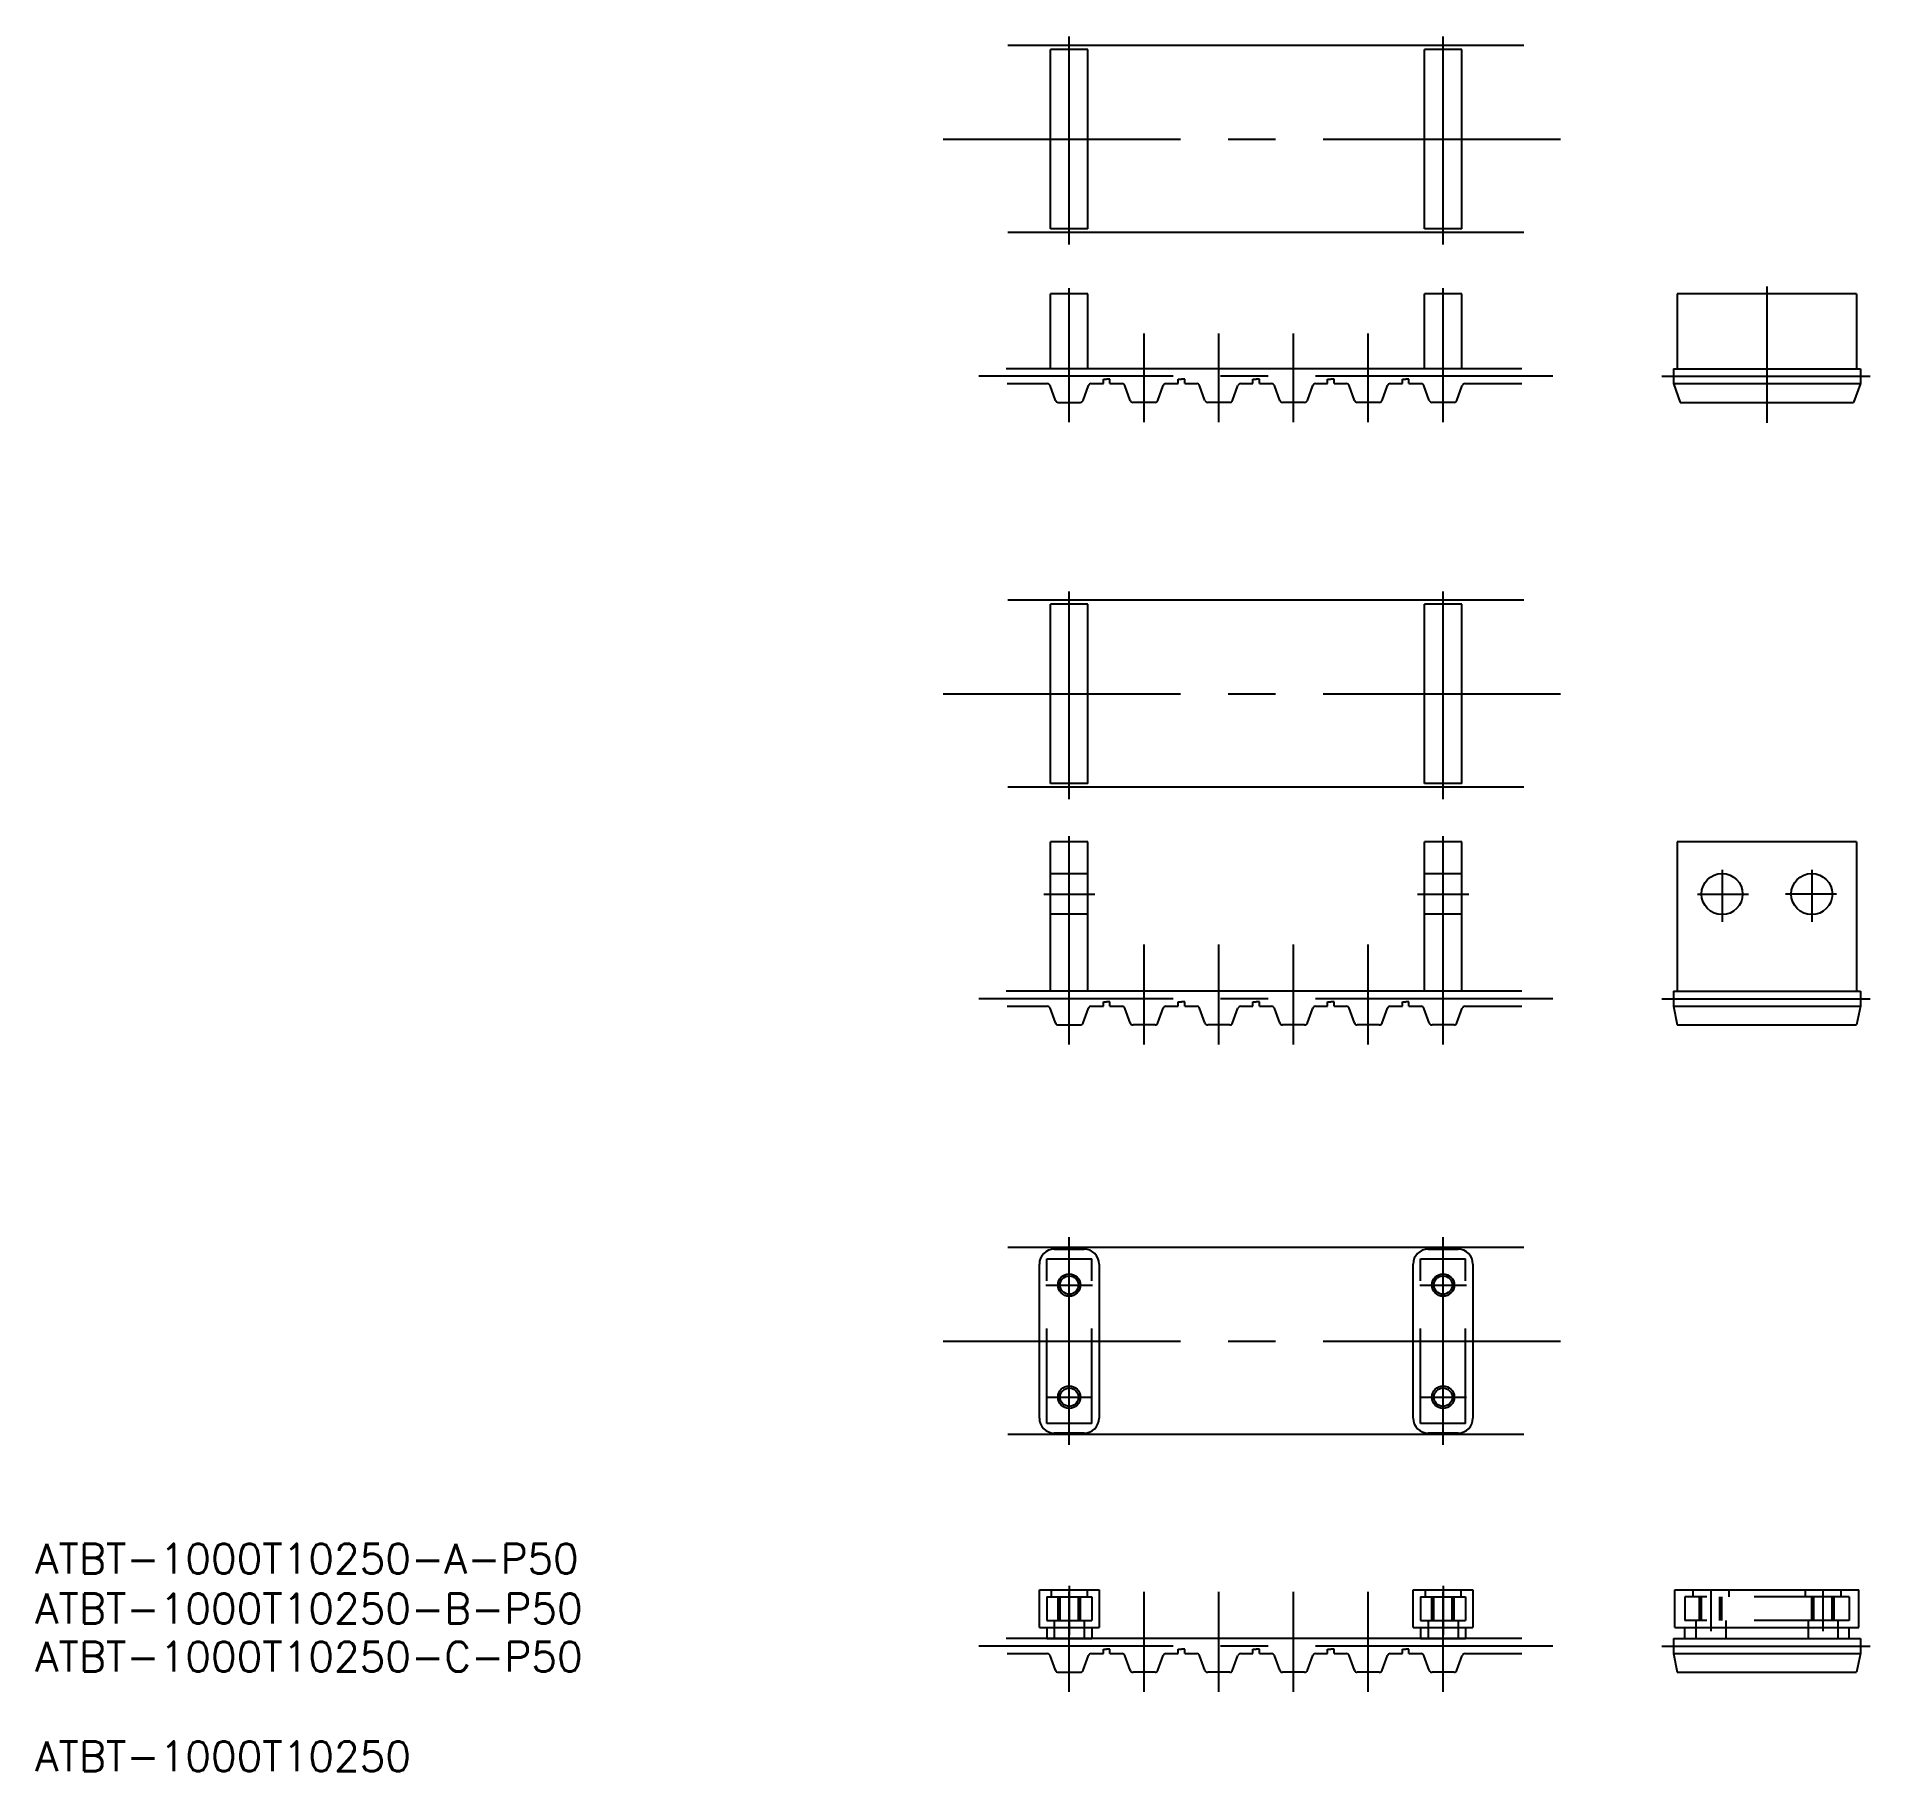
# Model space of a CAD drawing. Extents: x 352 to 598, y -112 to 120.
import ezdxf

# ---------------------------------------------------------------- set-up
doc = ezdxf.new("R2010")
doc.units = 0
doc.linetypes.add('CENTER', pattern=[50.8, 31.75, -6.35, 6.35, -6.35])
doc.linetypes.add('DASHED', pattern=[19.05, 12.7, -6.35])
doc.layers.get('0').update_dxf_attribs({"linetype": 'CONTINUOUS'})
doc.layers.add('CENTER', color=1, linetype='CENTER')
doc.styles.get("Standard").update_dxf_attribs({"font": 'txt', "bigfont": 'BIGFONT'})

msp = doc.modelspace()

# ---------------------------------------------------------------- linework, layer by layer
at = {"color": 7, "linetype": 'CONTINUOUS'}
for p, q in [((551.35, 118.94), (482.33, 118.94)), ((551.35, 93.94), (482.33, 93.94)), ((493.05, 94.44), (488.05, 94.44)), ((543.05, 94.44), (538.05, 94.44)), ((571.87, 85.73), (571.87, 75.73)), ((595.87, 85.73), (595.87, 75.73)), ((482.25, 73.73), (487.61, 73.73)), ((493.49, 73.73), (495.11, 73.73)), ((495.11, 73.73), (495.11, 74.31)), ((495.11, 74.31), (495.55, 74.31)), ((495.99, 74.31), (495.55, 74.31)), ((495.99, 73.73), (495.99, 74.31)), ((495.99, 73.73), (497.61, 73.73)), ((503.49, 73.73), (505.11, 73.73)), ((505.11, 73.73), (505.11, 74.31)), ((505.11, 74.31), (505.55, 74.31)), ((505.99, 74.31), (505.55, 74.31)), ((505.99, 73.73), (505.99, 74.31)), ((505.99, 73.73), (507.61, 73.73)), ((513.49, 73.73), (515.11, 73.73)), ((515.11, 73.73), (515.11, 74.31)), ((515.11, 74.31), (515.55, 74.31)), ((515.99, 74.31), (515.55, 74.31)), ((515.99, 73.73), (515.99, 74.31)), ((515.99, 73.73), (517.61, 73.73)), ((523.49, 73.73), (525.11, 73.73)), ((525.11, 73.73), (525.11, 74.31)), ((525.11, 74.31), (525.55, 74.31)), ((525.99, 74.31), (525.55, 74.31)), ((525.99, 73.73), (525.99, 74.31)), ((525.99, 73.73), (527.61, 73.73)), ((533.49, 73.73), (535.11, 73.73)), ((535.11, 73.73), (535.11, 74.31)), ((535.11, 74.31), (535.55, 74.31)), ((535.99, 74.31), (535.55, 74.31)), ((535.99, 73.73), (535.99, 74.31)), ((535.99, 73.73), (537.61, 73.73)), ((543.49, 73.73), (551.1, 73.73)), ((571.37, 75.73), (596.37, 75.73)), ((571.37, 75.73), (571.37, 73.73)), ((571.37, 73.73), (596.37, 73.73)), ((571.37, 73.73), (572.28, 71.23)), ((596.37, 73.73), (595.46, 71.23)), ((596.37, 75.73), (596.37, 73.73)), ((488.7, 71.49), (487.99, 73.46)), ((489.08, 71.23), (492.02, 71.23)), ((492.4, 71.49), (493.11, 73.46)), ((498.7, 71.49), (497.99, 73.46)), ((502.02, 71.23), (499.08, 71.23)), ((502.4, 71.49), (503.11, 73.46)), ((508.7, 71.49), (507.99, 73.46)), ((512.02, 71.23), (509.08, 71.23)), ((512.4, 71.49), (513.11, 73.46)), ((518.7, 71.49), (517.99, 73.46)), ((522.02, 71.23), (519.08, 71.23)), ((522.4, 71.49), (523.11, 73.46)), ((528.7, 71.49), (527.99, 73.46)), ((532.02, 71.23), (529.08, 71.23)), ((532.4, 71.49), (533.11, 73.46)), ((538.7, 71.49), (537.99, 73.46)), ((542.02, 71.23), (539.08, 71.23)), ((542.4, 71.49), (543.11, 73.46)), ((572.28, 71.23), (595.46, 71.23)), ((551.35, 44.75), (482.33, 44.75)), ((551.35, 19.75), (482.33, 19.75)), ((493.05, 20.25), (488.05, 20.25)), ((543.05, 20.25), (538.05, 20.25)), ((571.87, 12.46), (571.87, -7.54)), ((595.87, 12.46), (595.87, -7.54)), ((482.25, -9.54), (487.61, -9.54)), ((488.7, -11.78), (487.99, -9.8)), ((492.4, -11.78), (493.11, -9.8)), ((493.49, -9.54), (495.11, -9.54)), ((495.11, -9.54), (495.11, -8.95)), ((495.11, -8.95), (495.55, -8.95)), ((495.99, -8.95), (495.55, -8.95)), ((495.99, -9.54), (495.99, -8.95)), ((495.99, -9.54), (497.61, -9.54)), ((498.7, -11.78), (497.99, -9.8)), ((502.4, -11.78), (503.11, -9.8)), ((503.49, -9.54), (505.11, -9.54)), ((505.11, -9.54), (505.11, -8.95)), ((505.11, -8.95), (505.55, -8.95)), ((505.99, -8.95), (505.55, -8.95)), ((505.99, -9.54), (505.99, -8.95)), ((505.99, -9.54), (507.61, -9.54)), ((508.7, -11.78), (507.99, -9.8)), ((512.4, -11.78), (513.11, -9.8)), ((513.49, -9.54), (515.11, -9.54)), ((515.11, -9.54), (515.11, -8.95)), ((515.11, -8.95), (515.55, -8.95)), ((515.99, -8.95), (515.55, -8.95)), ((515.99, -9.54), (515.99, -8.95)), ((515.99, -9.54), (517.61, -9.54)), ((518.7, -11.78), (517.99, -9.8)), ((522.4, -11.78), (523.11, -9.8)), ((523.49, -9.54), (525.11, -9.54)), ((525.11, -9.54), (525.11, -8.95)), ((525.11, -8.95), (525.55, -8.95)), ((525.99, -8.95), (525.55, -8.95)), ((525.99, -9.54), (525.99, -8.95)), ((525.99, -9.54), (527.61, -9.54)), ((528.7, -11.78), (527.99, -9.8)), ((532.4, -11.78), (533.11, -9.8)), ((533.49, -9.54), (535.11, -9.54)), ((535.11, -9.54), (535.11, -8.95)), ((535.11, -8.95), (535.55, -8.95)), ((535.99, -8.95), (535.55, -8.95)), ((535.99, -9.54), (535.99, -8.95)), ((535.99, -9.54), (537.61, -9.54)), ((538.7, -11.78), (537.99, -9.8)), ((542.4, -11.78), (543.11, -9.8)), ((543.49, -9.54), (551.1, -9.54)), ((571.37, -7.54), (596.37, -7.54)), ((571.37, -7.54), (571.37, -9.54)), ((571.37, -9.54), (596.37, -9.54)), ((571.37, -9.54), (571.87, -12.04)), ((596.37, -9.54), (595.87, -12.04)), ((596.37, -7.54), (596.37, -9.54)), ((489.08, -12.04), (492.02, -12.04)), ((502.02, -12.04), (499.08, -12.04)), ((512.02, -12.04), (509.08, -12.04)), ((522.02, -12.04), (519.08, -12.04)), ((532.02, -12.04), (529.08, -12.04)), ((542.02, -12.04), (539.08, -12.04)), ((571.87, -12.04), (595.87, -12.04)), ((551.35, -41.83), (482.33, -41.83)), ((486.55, -64.63), (486.55, -44.03)), ((488.55, -42.03), (492.55, -42.03)), ((494.55, -44.03), (494.55, -64.63)), ((536.55, -64.63), (536.55, -44.03)), ((538.55, -42.03), (542.55, -42.03)), ((544.55, -44.03), (544.55, -64.63)), ((551.35, -66.83), (482.33, -66.83)), ((492.55, -66.63), (488.55, -66.63)), ((542.55, -66.63), (538.55, -66.63)), ((486.55, -87.62), (494.55, -87.62)), ((486.55, -92.62), (486.55, -87.62)), ((494.55, -87.62), (494.55, -92.62)), ((536.55, -87.62), (544.55, -87.62)), ((536.55, -92.62), (536.55, -87.62)), ((544.55, -87.62), (544.55, -92.62)), ((571.57, -87.62), (596.17, -87.62)), ((571.57, -92.62), (571.57, -87.62)), ((596.17, -92.62), (596.17, -87.62)), ((486.55, -92.62), (494.55, -92.62)), ((487.55, -92.62), (487.55, -94.12)), ((493.55, -92.62), (493.55, -94.12)), ((536.55, -92.62), (544.55, -92.62)), ((537.55, -92.62), (537.55, -94.12)), ((543.55, -92.62), (543.55, -94.12)), ((571.57, -92.62), (596.17, -92.62)), ((572.87, -94.12), (572.87, -92.62)), ((594.87, -94.12), (594.87, -92.62)), ((487.55, -94.12), (493.55, -94.12)), ((495.11, -96.12), (495.11, -95.53)), ((495.11, -95.53), (495.55, -95.53)), ((495.99, -95.53), (495.55, -95.53)), ((495.99, -96.12), (495.99, -95.53)), ((505.11, -96.12), (505.11, -95.53)), ((505.11, -95.53), (505.55, -95.53)), ((505.99, -95.53), (505.55, -95.53)), ((505.99, -96.12), (505.99, -95.53)), ((515.11, -96.12), (515.11, -95.53)), ((515.11, -95.53), (515.55, -95.53)), ((515.99, -95.53), (515.55, -95.53)), ((515.99, -96.12), (515.99, -95.53)), ((525.11, -96.12), (525.11, -95.53)), ((525.11, -95.53), (525.55, -95.53)), ((525.99, -95.53), (525.55, -95.53)), ((525.99, -96.12), (525.99, -95.53)), ((535.11, -96.12), (535.11, -95.53)), ((535.11, -95.53), (535.55, -95.53)), ((535.99, -95.53), (535.55, -95.53)), ((535.99, -96.12), (535.99, -95.53)), ((537.55, -94.12), (543.55, -94.12)), ((571.37, -94.12), (596.37, -94.12)), ((571.37, -94.12), (571.37, -96.12)), ((572.87, -94.12), (594.87, -94.12)), ((596.37, -94.12), (596.37, -96.12)), ((482.25, -96.12), (487.61, -96.12)), ((488.7, -98.36), (487.99, -96.38)), ((492.4, -98.36), (493.11, -96.38)), ((493.49, -96.12), (495.11, -96.12)), ((495.99, -96.12), (497.61, -96.12)), ((498.7, -98.36), (497.99, -96.38)), ((502.4, -98.36), (503.11, -96.38)), ((503.49, -96.12), (505.11, -96.12)), ((505.99, -96.12), (507.61, -96.12)), ((508.7, -98.36), (507.99, -96.38)), ((512.4, -98.36), (513.11, -96.38)), ((513.49, -96.12), (515.11, -96.12)), ((515.99, -96.12), (517.61, -96.12)), ((518.7, -98.36), (517.99, -96.38)), ((522.4, -98.36), (523.11, -96.38)), ((523.49, -96.12), (525.11, -96.12)), ((525.99, -96.12), (527.61, -96.12)), ((528.7, -98.36), (527.99, -96.38)), ((532.4, -98.36), (533.11, -96.38)), ((533.49, -96.12), (535.11, -96.12)), ((535.99, -96.12), (537.61, -96.12)), ((538.7, -98.36), (537.99, -96.38)), ((542.4, -98.36), (543.11, -96.38)), ((543.49, -96.12), (551.1, -96.12)), ((571.37, -96.12), (596.37, -96.12)), ((571.37, -96.12), (571.87, -98.62)), ((596.37, -96.12), (595.87, -98.62)), ((489.08, -98.62), (492.02, -98.62)), ((502.02, -98.62), (499.08, -98.62)), ((512.02, -98.62), (509.08, -98.62)), ((522.02, -98.62), (519.08, -98.62)), ((532.02, -98.62), (529.08, -98.62)), ((542.02, -98.62), (539.08, -98.62)), ((571.87, -98.62), (595.87, -98.62))]:
    msp.add_line(p, q, dxfattribs=at)
at = {"color": 3, "linetype": 'DASHED'}
for p, q in [((493.05, 8.17), (488.05, 8.17)), ((543.05, 8.17), (538.05, 8.17)), ((493.05, 2.75), (488.05, 2.75)), ((543.05, 2.75), (538.05, 2.75)), ((487.55, -43.33), (493.55, -43.33)), ((487.55, -65.33), (487.55, -43.33)), ((493.55, -65.33), (493.55, -43.33)), ((537.55, -43.33), (543.55, -43.33)), ((537.55, -65.33), (537.55, -43.33)), ((543.55, -65.33), (543.55, -43.33)), ((493.55, -65.33), (487.55, -65.33)), ((543.55, -65.33), (537.55, -65.33)), ((488.15, -87.62), (488.15, -88.52)), ((492.95, -87.62), (492.95, -88.52)), ((538.15, -87.62), (538.15, -88.52)), ((542.95, -87.62), (542.95, -88.52)), ((573.96, -87.62), (573.96, -88.52)), ((578.76, -87.62), (578.76, -88.52)), ((588.97, -87.62), (588.97, -88.52)), ((593.77, -87.62), (593.77, -88.52)), ((487.55, -88.52), (487.55, -91.72)), ((487.55, -88.52), (493.55, -88.52)), ((489.05, -91.72), (489.05, -88.52)), ((489.32, -91.72), (489.32, -88.52)), ((491.78, -91.72), (491.78, -88.52)), ((492.05, -91.72), (492.05, -88.52)), ((493.55, -88.52), (493.55, -91.72)), ((537.55, -88.52), (537.55, -91.72)), ((537.55, -88.52), (543.55, -88.52)), ((539.05, -91.72), (539.05, -88.52)), ((539.32, -91.72), (539.32, -88.52)), ((541.78, -91.72), (541.78, -88.52)), ((542.05, -91.72), (542.05, -88.52)), ((543.55, -88.52), (543.55, -91.72)), ((594.87, -88.52), (572.87, -88.52)), ((572.87, -88.52), (572.87, -91.72)), ((574.86, -91.72), (574.86, -88.52)), ((575.13, -91.72), (575.13, -88.52)), ((577.59, -91.72), (577.59, -88.52)), ((577.86, -91.72), (577.86, -88.52)), ((589.87, -91.72), (589.87, -88.52)), ((590.14, -91.72), (590.14, -88.52)), ((592.6, -91.72), (592.6, -88.52)), ((592.87, -91.72), (592.87, -88.52)), ((594.87, -88.52), (594.87, -91.72)), ((487.55, -91.72), (493.55, -91.72)), ((488.55, -91.82), (488.55, -94.12)), ((492.55, -91.82), (492.55, -94.12)), ((537.55, -91.72), (543.55, -91.72)), ((538.55, -91.82), (538.55, -94.12)), ((542.55, -91.82), (542.55, -94.12)), ((594.87, -91.72), (572.87, -91.72)), ((574.36, -91.72), (574.36, -94.12)), ((578.36, -91.72), (578.36, -94.12)), ((589.37, -91.72), (589.37, -94.12)), ((593.37, -91.72), (593.37, -94.12))]:
    msp.add_line(p, q, dxfattribs=at)
at = {"color": 7, "linetype": 'CONTINUOUS'}
for centre, radius in [((577.87, 5.46), 2.75), ((589.87, 5.46), 2.75), ((490.55, -46.83), 1.23), ((540.55, -46.83), 1.23), ((490.55, -61.83), 1.23), ((540.55, -61.83), 1.23)]:
    msp.add_circle(centre, radius, dxfattribs=at)
at = {"color": 3, "linetype": 'CONTINUOUS'}
for centre in [(490.55, -46.83), (540.55, -46.83), (490.55, -61.83), (540.55, -61.83)]:
    msp.add_circle(centre, 1.5, dxfattribs=at)
at = {"color": 7, "linetype": 'CONTINUOUS'}
for centre, radius, start, end in [((487.61, 73.33), 0.4, 20, 90), ((493.49, 73.33), 0.4, 90, 160), ((497.61, 73.33), 0.4, 20, 90), ((503.49, 73.33), 0.4, 90, 160), ((507.61, 73.33), 0.4, 20, 90), ((513.49, 73.33), 0.4, 90, 160), ((517.61, 73.33), 0.4, 20, 90), ((523.49, 73.33), 0.4, 90, 160), ((527.61, 73.33), 0.4, 20, 90), ((533.49, 73.33), 0.4, 90, 160), ((537.61, 73.33), 0.4, 20, 90), ((543.49, 73.33), 0.4, 90, 160), ((489.08, 71.63), 0.4, 200, 270), ((492.02, 71.63), 0.4, 270, 340), ((499.08, 71.63), 0.4, 200, 270), ((502.02, 71.63), 0.4, 270, 340), ((509.08, 71.63), 0.4, 200, 270), ((512.02, 71.63), 0.4, 270, 340), ((519.08, 71.63), 0.4, 200, 270), ((522.02, 71.63), 0.4, 270, 340), ((529.08, 71.63), 0.4, 200, 270), ((532.02, 71.63), 0.4, 270, 340), ((539.08, 71.63), 0.4, 200, 270), ((542.02, 71.63), 0.4, 270, 340), ((487.61, -9.94), 0.4, 20, 90), ((493.49, -9.94), 0.4, 90, 160), ((497.61, -9.94), 0.4, 20, 90), ((503.49, -9.94), 0.4, 90, 160), ((507.61, -9.94), 0.4, 20, 90), ((513.49, -9.94), 0.4, 90, 160), ((517.61, -9.94), 0.4, 20, 90), ((523.49, -9.94), 0.4, 90, 160), ((527.61, -9.94), 0.4, 20, 90), ((533.49, -9.94), 0.4, 90, 160), ((537.61, -9.94), 0.4, 20, 90), ((543.49, -9.94), 0.4, 90, 160), ((489.08, -11.64), 0.4, 200, 270), ((492.02, -11.64), 0.4, 270, 340), ((499.08, -11.64), 0.4, 200, 270), ((502.02, -11.64), 0.4, 270, 340), ((509.08, -11.64), 0.4, 200, 270), ((512.02, -11.64), 0.4, 270, 340), ((519.08, -11.64), 0.4, 200, 270), ((522.02, -11.64), 0.4, 270, 340), ((529.08, -11.64), 0.4, 200, 270), ((532.02, -11.64), 0.4, 270, 340), ((539.08, -11.64), 0.4, 200, 270), ((542.02, -11.64), 0.4, 270, 340), ((488.55, -44.03), 2, 90, 180), ((492.55, -44.03), 2, 360, 90), ((538.55, -44.03), 2, 90, 180), ((542.55, -44.03), 2, 360, 90), ((488.55, -64.63), 2, 180, 270), ((492.55, -64.63), 2, 270, 0), ((538.55, -64.63), 2, 180, 270), ((542.55, -64.63), 2, 270, 0), ((487.61, -96.52), 0.4, 20, 90), ((493.49, -96.52), 0.4, 90, 160), ((497.61, -96.52), 0.4, 20, 90), ((503.49, -96.52), 0.4, 90, 160), ((507.61, -96.52), 0.4, 20, 90), ((513.49, -96.52), 0.4, 90, 160), ((517.61, -96.52), 0.4, 20, 90), ((523.49, -96.52), 0.4, 90, 160), ((527.61, -96.52), 0.4, 20, 90), ((533.49, -96.52), 0.4, 90, 160), ((537.61, -96.52), 0.4, 20, 90), ((543.49, -96.52), 0.4, 90, 160), ((489.08, -98.22), 0.4, 200, 270), ((492.02, -98.22), 0.4, 270, 340), ((499.08, -98.22), 0.4, 200, 270), ((502.02, -98.22), 0.4, 270, 340), ((509.08, -98.22), 0.4, 200, 270), ((512.02, -98.22), 0.4, 270, 340), ((519.08, -98.22), 0.4, 200, 270), ((522.02, -98.22), 0.4, 270, 340), ((529.08, -98.22), 0.4, 200, 270), ((532.02, -98.22), 0.4, 270, 340), ((539.08, -98.22), 0.4, 200, 270), ((542.02, -98.22), 0.4, 270, 340)]:
    msp.add_arc(centre, radius, start, end, dxfattribs=at)
at = {"layer": 'CENTER', "color": 7, "linetype": 'CONTINUOUS'}
for p, q in [((493.05, 118.44), (488.05, 118.44)), ((488.05, 94.44), (488.05, 118.44)), ((493.05, 94.44), (493.05, 118.44)), ((543.05, 118.44), (538.05, 118.44)), ((538.05, 94.44), (538.05, 118.44)), ((543.05, 94.44), (543.05, 118.44)), ((488.05, 75.73), (488.05, 85.73)), ((493.05, 85.73), (488.05, 85.73)), ((493.05, 75.73), (493.05, 85.73)), ((543.05, 85.73), (538.05, 85.73)), ((538.05, 75.73), (538.05, 85.73)), ((543.05, 75.73), (543.05, 85.73)), ((595.87, 85.73), (571.87, 85.73)), ((551.08, 75.73), (482.11, 75.73)), ((493.05, 44.25), (488.05, 44.25)), ((488.05, 20.25), (488.05, 44.25)), ((493.05, 20.25), (493.05, 44.25)), ((543.05, 44.25), (538.05, 44.25)), ((538.05, 20.25), (538.05, 44.25)), ((543.05, 20.25), (543.05, 44.25)), ((493.05, 12.46), (488.05, 12.46)), ((488.05, -7.54), (488.05, 12.46)), ((493.05, -7.54), (493.05, 12.46)), ((543.05, 12.46), (538.05, 12.46)), ((538.05, -7.54), (538.05, 12.46)), ((543.05, -7.54), (543.05, 12.46)), ((595.87, 12.46), (571.87, 12.46)), ((551.08, -7.54), (482.11, -7.54)), ((551.08, -94.12), (482.11, -94.12))]:
    msp.add_line(p, q, dxfattribs=at)
at = {"layer": 'CENTER', "color": 1, "linetype": 'CENTER'}
for p, q in [((490.55, 92.36), (490.55, 120.14)), ((540.55, 92.36), (540.55, 120.14)), ((473.7, 106.44), (559.98, 106.44)), ((490.55, 68.59), (490.55, 86.48)), ((540.55, 68.59), (540.55, 86.48)), ((583.87, 86.71), (583.87, 68.48)), ((500.55, 68.59), (500.55, 80.44)), ((510.55, 68.59), (510.55, 80.44)), ((520.55, 68.59), (520.55, 80.44)), ((530.55, 68.59), (530.55, 80.44)), ((555.25, 74.73), (478.44, 74.73)), ((569.83, 74.73), (597.7, 74.73)), ((490.55, 18.17), (490.55, 45.94)), ((540.55, 18.17), (540.55, 45.94)), ((473.7, 32.25), (559.98, 32.25)), ((490.55, -14.68), (490.55, 13.21)), ((540.55, -14.68), (540.55, 13.21)), ((490.55, -13.53), (490.55, 12.06)), ((577.87, 8.72), (577.87, 1.75)), ((589.87, 8.72), (589.87, 1.75)), ((487.15, 5.46), (493.99, 5.46)), ((537.15, 5.46), (543.99, 5.46)), ((574.57, 5.46), (581.41, 5.46)), ((593.17, 5.46), (586.34, 5.46)), ((500.55, -14.68), (500.55, -1.28)), ((510.55, -14.68), (510.55, -1.28)), ((520.55, -14.68), (520.55, -1.28)), ((530.55, -14.68), (530.55, -1.28)), ((555.25, -8.54), (478.44, -8.54)), ((569.83, -8.54), (597.7, -8.54)), ((490.55, -68.22), (490.55, -40.45)), ((490.55, -68.13), (490.55, -40.53)), ((540.55, -68.22), (540.55, -40.45)), ((540.55, -68.13), (540.55, -40.53)), ((487.43, -46.83), (493.67, -46.83)), ((537.43, -46.83), (543.67, -46.83)), ((473.7, -54.33), (559.98, -54.33)), ((485.87, -54.33), (495.23, -54.33)), ((535.87, -54.33), (545.23, -54.33)), ((487.43, -61.83), (493.67, -61.83)), ((537.43, -61.83), (543.67, -61.83)), ((490.55, -87.07), (490.55, -93.67)), ((490.55, -101.26), (490.55, -87.86)), ((500.55, -101.26), (500.55, -87.86)), ((510.55, -101.26), (510.55, -87.86)), ((520.55, -101.26), (520.55, -87.86)), ((530.55, -101.26), (530.55, -87.86)), ((540.55, -87.07), (540.55, -93.67)), ((540.55, -101.26), (540.55, -87.86)), ((576.36, -87.62), (576.36, -93.12)), ((591.37, -87.62), (591.37, -93.12)), ((555.25, -95.12), (478.44, -95.12)), ((569.83, -95.12), (597.7, -95.12))]:
    msp.add_line(p, q, dxfattribs=at)

# ---------------------------------------------------------------- texts
at = {"color": 7, "linetype": 'CONTINUOUS'}
for s, p in [('ATBT-1000T10250-A-P50', (352.26, -85.43)), ('ATBT-1000T10250-B-P50', (352.26, -92.1)), ('ATBT-1000T10250-C-P50', (352.26, -98.54)), ('ATBT-1000T10250', (352.26, -111.87))]:
    msp.add_text(s, height=4, dxfattribs=at).set_placement(p)

doc.saveas('drawing.dxf')
